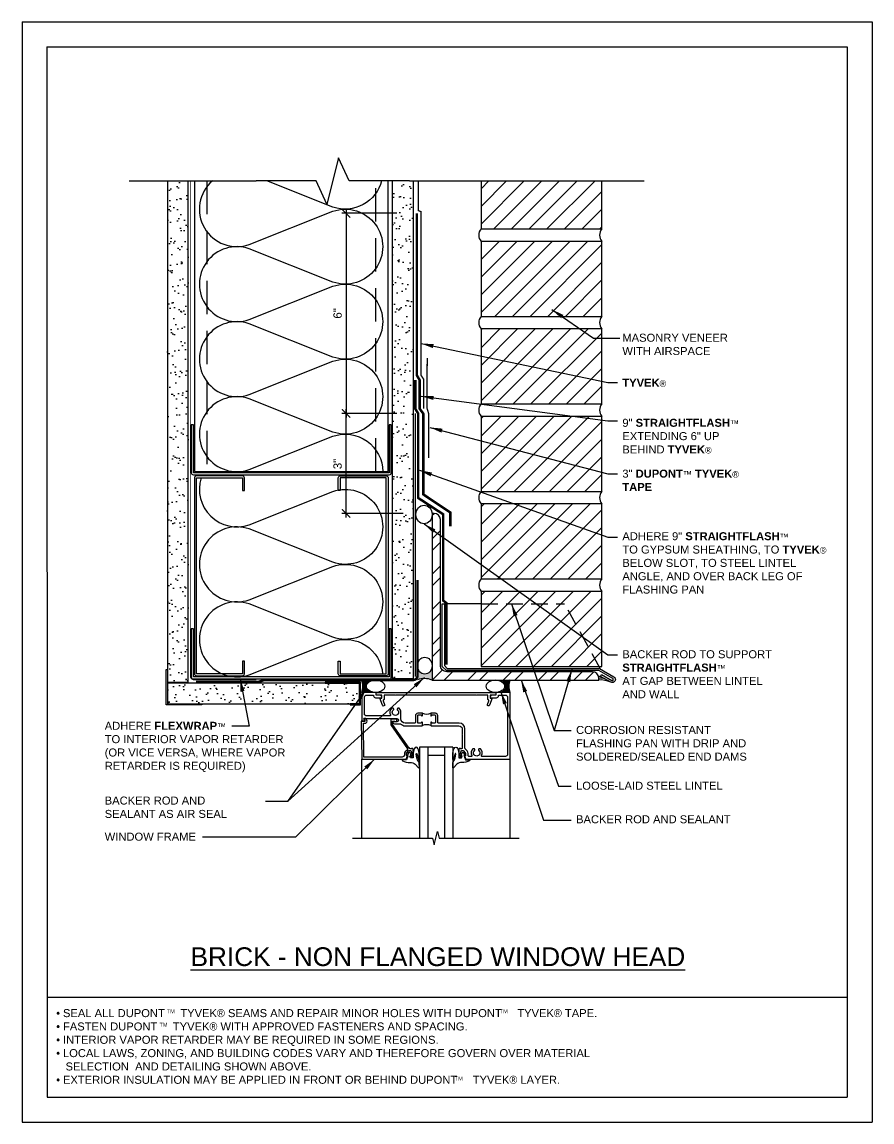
# Model space of a CAD drawing. Extents: x -129 to 26, y 0 to 100.
# Drawn here: x 0 to 25.5, y 0 to 33 of the extents above; entities that cross this region are included whole.
import ezdxf

# ---------------------------------------------------------------- set-up
doc = ezdxf.new("R2010")
doc.units = 0
doc.header["$LTSCALE"] = 2
doc.header["$MEASUREMENT"] = 0
doc.header["$PDMODE"] = 34
for name, pattern in [('DASHDOT', [1, 0.5, -0.25, 0, -0.25]), ('DASHED', [0.75, 0.5, -0.25]), ('HIDDEN', [0.375, 0.25, -0.125])]:
    doc.linetypes.add(name, pattern=pattern)
doc.layers.get('0').update_dxf_attribs({"linetype": 'CONTINUOUS'})
doc.layers.get('DEFPOINTS').update_dxf_attribs({"linetype": 'CONTINUOUS'})
for name, color, linetype in [('8X11-TTB$0$B', 7, 'CONTINUOUS'), ('A-ANNO-TXT0', 252, 'CONTINUOUS'), ('A-BACKER_ROD', 252, 'CONTINUOUS'), ('A-DENSGLASS', 7, 'CONTINUOUS'), ('A-FLEX_WRAP', 251, 'CONTINUOUS'), ('A-GLAZING', 252, 'CONTINUOUS'), ('A-GYP_BOARD', 252, 'CONTINUOUS'), ('A-METAL_STUD', 252, 'CONTINUOUS'), ('A-SEALANT', 252, 'CONTINUOUS'), ('A-STRAIGHT_WRAP', 251, 'CONTINUOUS'), ('A-VAPOR_RETARDER', 252, 'DASHDOT'), ('A-WINDOW_FRAME', 252, 'CONTINUOUS'), ('A-WINDOW_GASKET', 252, 'CONTINUOUS'), ('BRICK', 13, 'CONTINUOUS'), ('CLADDING', 252, 'CONTINUOUS'), ('FLASHING', 124, 'CONTINUOUS'), ('HATCH', 252, 'CONTINUOUS'), ('INSULATION', 40, 'CONTINUOUS'), ('STRUCTURE', 252, 'CONTINUOUS'), ('TEXT', 7, 'CONTINUOUS'), ('TYVEK', 160, 'DASHED'), ('TYVEK_TAPE', 130, 'CONTINUOUS')]:
    doc.layers.add(name, color=color, linetype=linetype)
doc.styles.add('DETAILS', font='sanss___.ttf', dxfattribs={"height": 1})
doc.styles.add('MS-STANDARD', font='ARIAL.TTF')
doc.dimstyles.new('ARCH_1_1-2_IN', dxfattribs={"dimscale": 0, "dimtxt": 0.09375, "dimasz": 0.09375, "dimexe": 0.0625, "dimexo": 0.0625, "dimgap": 0.0625, "dimtad": 1, "dimdec": 4, "dimlfac": 8, "dimzin": 3, "dimtxsty": 'STANDARD', "dimblk1": 'ARCHTICK', "dimblk2": 'ARCHTICK', "dimsah": 1, "dimcen": 0.0625, "dimdle": 0.0625, "dimclrd": 256, "dimclre": 256, "dimclrt": 256, "dimazin": 3, "dimtfac": 1, "dimtdec": 4, "dimtmove": 0, "dimatfit": 3, "dimtolj": 1, "dimtzin": 0})
doc.dimstyles.new('MS-ARCH_6_IN', dxfattribs={"dimtxt": 0.25, "dimasz": 0.25, "dimexe": 0.125, "dimexo": 0.125, "dimgap": 0.125, "dimtad": 1, "dimdec": 4, "dimzin": 3, "dimtxsty": 'MS-STANDARD', "dimblk1": 'ARCHTICK', "dimblk2": 'ARCHTICK', "dimsah": 1, "dimcen": 0.25, "dimdle": 0.125, "dimclrd": 256, "dimclre": 256, "dimclrt": 256, "dimazin": 3, "dimtfac": 1, "dimtdec": 4, "dimtmove": 0, "dimatfit": 3, "dimtolj": 1, "dimtzin": 0})

# ---------------------------------------------------------------- blocks, each defined once
blk = doc.blocks.new('_ARCHTICK')
at = {"color": 0, "linetype": 'BYBLOCK', "const_width": 0.15}
blk.add_lwpolyline([(-0.5, -0.5), (0.5, 0.5)], dxfattribs=at)
blk = doc.blocks.new('*D1')
at = {"layer": 'DEFPOINTS', "color": 0}
for p in [(9.721175536594142, 21.25715114642667, -2.979996827461446e-09), (11.3681960817049, 21.25715114642667), (11.56085835625365, 18.25970290814671, -2.979996827461446e-09)]:
    blk.add_point(p, dxfattribs=at)
at = {"layer": 'TEXT'}
for p, q in [((11.2431960817049, 21.25715114642667, -2.979996827461446e-09), (9.596175536594142, 21.25715114642667, -2.979996827461446e-09)), ((9.72117553659414, 18.13470290814671, -2.979996827461446e-09), (9.721175536594142, 21.38215114642667, -2.979996827461446e-09)), ((11.43585835625365, 18.25970290814671, -2.979996827461446e-09), (9.59617553659414, 18.25970290814671, -2.979996827461446e-09))]:
    blk.add_line(p, q, dxfattribs=at)
at = {"layer": 'TEXT', "xscale": 0.25, "yscale": 0.25, "zscale": 0.25}
for p, rotation in [((9.721175536594142, 21.25715114642667, -2.979996827461446e-09), 90), ((9.72117553659414, 18.25970290814671, -2.979996827461446e-09), 270)]:
    blk.add_blockref('_ARCHTICK', p, dxfattribs=dict(at, rotation=rotation))
at = {"layer": 'TEXT', "insert": (9.468447023633702, 19.74048269285918, -2.979996827461446e-09), "char_height": 0.25, "attachment_point": 5, "rotation": 90, "style": 'MS-STANDARD'}
blk.add_mtext('\\A1;3"', dxfattribs=at)
blk = doc.blocks.new('*D2')
at = {"layer": 'DEFPOINTS', "color": 0}
for p in [(11.3681960817049, 27.26009295408863), (9.721175536593684, 21.25706257502048, -2.979996827461446e-09), (11.3681960817049, 21.25706257502048, -2.979996827461446e-09)]:
    blk.add_point(p, dxfattribs=at)
at = {"layer": 'TEXT'}
for p, q in [((11.2431960817049, 27.26009295408863, -2.979996827461446e-09), (9.596175536593684, 27.26009295408863, -2.979996827461446e-09)), ((9.721175536593684, 27.38509295408863, -2.979996827461446e-09), (9.721175536593684, 21.13206257502048, -2.979996827461446e-09)), ((11.2431960817049, 21.25706257502048, -2.979996827461446e-09), (9.596175536593684, 21.25706257502048, -2.979996827461446e-09))]:
    blk.add_line(p, q, dxfattribs=at)
at = {"layer": 'TEXT', "xscale": 0.25, "yscale": 0.25, "zscale": 0.25}
for p, rotation in [((9.721175536593684, 27.26009295408863, -2.979996827461446e-09), 90), ((9.721175536593684, 21.25706257502048, -2.979996827461446e-09), 270)]:
    blk.add_blockref('_ARCHTICK', p, dxfattribs=dict(at, rotation=rotation))
at = {"layer": 'TEXT', "insert": (9.468532289663257, 24.25857776455456, -2.979996827461446e-09), "char_height": 0.25, "attachment_point": 5, "rotation": 90, "style": 'MS-STANDARD'}
blk.add_mtext('\\A1;6"', dxfattribs=at)

msp = doc.modelspace()

# ---------------------------------------------------------------- hatches: boundary and pattern name
at = {"layer": 'BRICK', "linetype": 'CONTINUOUS'}
h = msp.add_hatch(dxfattribs=at)
h.set_pattern_fill('ANSI31,_O', color=256, scale=3)
h.set_pattern_definition([(45, (41.33888768032073, 5.716779549690742), (-0.2651650429449553, 0.2651650429449554), [])])
h.paths.add_polyline_path([(17.39514682069012, 26.79384084111216), (17.39514682069012, 28.23715905248041), (13.7701468206899, 28.23715905248041), (13.7701468206899, 26.79384084111216)])
h.paths.add_polyline_path([(17.39514682069035, 24.16884084111216), (17.3951468206899, 26.41884084111216), (13.77014682069012, 26.41884084111216), (13.77014682069012, 24.16884084111216)])
h.paths.add_polyline_path([(17.39514682069012, 21.54384084111216), (17.39514682069012, 23.79384084111216), (13.77014682069012, 23.79384084111216), (13.77014682069012, 21.54384084111216)])
h.paths.add_polyline_path([(13.77014682069035, 21.16884084111216), (13.77014682069012, 18.91884084111216), (17.39514682069012, 18.91884084111216), (17.39514682069012, 21.16884084111216)])
h.paths.add_polyline_path([(13.77014682069012, 18.54384084111216), (13.77014682069012, 16.29384084111216), (17.39514682069012, 16.29384084111216), (17.39514682069012, 18.54384084111216)])
h.paths.add_polyline_path([(17.39514682069012, 15.91884084111216), (13.77014682069012, 15.91884084111216), (13.77014682069035, 15.54384084111205), (16.27858273740322, 15.54384084111216), (17.31358132256015, 13.66884084111205), (17.39514682069035, 13.66884084111216)])
h.paths.add_polyline_path([(16.27858273740322, 15.54384084111216), (13.77014682069035, 15.54384084111216), (13.77014682069012, 13.66884084111216), (17.31358132256015, 13.66884084111205)], flags=16)
at = {"layer": 'HATCH'}
h = msp.add_hatch(dxfattribs=at)
h.set_pattern_fill('AR-SAND,_O', color=256, scale=0.25)
h.set_pattern_definition([(217.5, (1786.51005681519, 576.1974191900183), (0.01574833952740204, -0.4817059422532897), [0, -0.38, 0, -0.425, 0, -0.40625]), (187.5, (1786.51005681519, 576.1974191900183), (-0.4424441763169318, -0.7055365163074351), [0, -0.205, 0, -0.3425, 0, -0.13125]), (147.5, (1786.81755681519, 576.1974191900183), (-0.7785354654378738, -0.001414763384241069), [0, -0.1249999999999999, 0, -0.4499999999999998, 0, -0.5874999999999996]), (137.5, (1786.81755681519, 576.1974191900183), (-0.7515316511430734, -0.2194188912335623), [0, -0.0625, 0, -0.295, 0, -0.3375])])
edge = h.paths.add_edge_path()
edge.add_line((4.360281956118804, 28.23715905248041), (4.360281956118349, 13.19783427714088))
edge.add_line((4.360281956118349, 13.19783427714088), (4.985281956118349, 13.19783427714088))
edge.add_line((4.985281956118349, 13.19783427714088), (4.985281956118804, 28.23715905248041))
h = msp.add_hatch(dxfattribs=at)
h.set_pattern_fill('AR-SAND,_O', color=256, scale=0.25)
h.set_pattern_definition([(322.5, (-1770.414492902953, 576.2599191900183), (-0.01574833952740204, -0.4817059422532897), [0, -0.38, 0, -0.425, 0, -0.40625]), (352.5, (-1770.414492902953, 576.2599191900183), (0.4424441763169318, -0.7055365163074351), [0, -0.205, 0, -0.3425, 0, -0.13125]), (32.50000000000003, (-1770.721992902953, 576.2599191900183), (0.7785354654378738, -0.001414763384241069), [0, -0.125, 0, -0.45, 0, -0.5875]), (42.50000000000002, (-1770.721992902953, 576.2599191900183), (0.7515316511430734, -0.2194188912335623), [0, -0.0625, 0, -0.295, 0, -0.3375])])
edge = h.paths.add_edge_path()
edge.add_line((11.73528195611858, 28.23715905248041), (11.73528195611835, 13.29158427714088))
edge.add_line((11.73528195611835, 13.29158427714088), (11.11028195611835, 13.29158427714088))
edge.add_line((11.11028195611835, 13.29158427714088), (11.11028195611858, 28.23715905248041))
h = msp.add_hatch(dxfattribs=at)
h.set_pattern_fill('ANSI32', color=256, scale=2, style=0)
h.set_pattern_definition([(45, (-1589.846079312712, -615.2102500629533), (-0.5303300858899106, 0.5303300858899107), []), (45, (-1589.492525922713, -615.2102500629533), (-0.5303300858899106, 0.5303300858899107), [])])
edge = h.paths.add_edge_path()
edge.add_line((12.55251680816242, 13.69720290814671), (12.55251680816242, 18.07220290814671))
edge.add_arc((12.36501680816242, 18.07220290814671), 0.1875, 0, 90)
edge.add_line((12.36501680816242, 18.25970290814671), (12.30251680816242, 18.25970290814671))
edge.add_line((12.30251680816242, 18.25970290814671), (12.30251680816242, 13.25970290814671))
edge.add_line((12.30251680816242, 13.25970290814671), (17.30251680816242, 13.25970290814671))
edge.add_line((17.30251680816242, 13.25970290814671), (17.30251680816242, 13.32220290814683))
edge.add_arc((17.11501680816242, 13.32220290814683), 0.1875, 0, 90)
edge.add_line((17.11501680816242, 13.50970290814683), (12.74001680816242, 13.50970290814671))
edge.add_arc((12.74001680816241, 13.69720290814671), 0.1874999999999964, 179.9999999999989, 270.0000000000011, ccw=False)
h = msp.add_hatch(color=7, dxfattribs=at)
h.dxf.hatch_style = 1
edge = h.paths.add_edge_path()
edge.add_line((12.30251680816219, 13.2597029081466), (12.30251680816219, 13.68934334642159))
edge.add_ellipse((12.08299833878119, 13.68934334642136), major_axis=(-4.674332500222637e-17, -0.254467213655098), ratio=0.8626591466456878, start_angle=270, end_angle=450, ccw=False)
edge.add_line((11.86347986939996, 13.68934334642159), (11.86347986939996, 13.26233645918483))
edge.add_arc((12.0796306169757, 12.69958979275332), 0.602830785757731, 68.3008732832439, 111.0117606362949, ccw=False)
h = msp.add_hatch(color=7, dxfattribs=at)
h.dxf.hatch_style = 1
edge = h.paths.add_edge_path()
edge.add_line((10.19090239347361, 13.26033427714088), (10.55787644537782, 13.26033427714088))
edge.add_ellipse((10.55787644537759, 13.07283427714088), major_axis=(-0.2173511991718442, 0), ratio=0.8626591466456877, start_angle=-90, end_angle=90)
edge.add_line((10.55787644537782, 12.88533427714076), (10.19315182069068, 12.88533427714088))
edge.add_arc((9.712486115187865, 13.06995776365061), 0.5149032454913387, 338.9882393637051, 381.6991267167561)
h = msp.add_hatch(color=7, dxfattribs=at)
h.dxf.hatch_style = 1
edge = h.paths.add_edge_path()
edge.add_line((14.64185686952101, 13.26033427714088), (14.27488281761681, 13.26033427714088))
edge.add_ellipse((14.27488281761703, 13.07283427714088), major_axis=(0.2173511991718442, 0), ratio=0.8626591466456877, start_angle=270, end_angle=450, ccw=False)
edge.add_line((14.27488281761681, 12.88533427714076), (14.63960744230395, 12.88533427714088))
edge.add_arc((15.12027314780676, 13.06995776365061), 0.5149032454913387, 158.3008732832439, 201.0117606362948, ccw=False)
h = msp.add_hatch(dxfattribs=at)
h.set_pattern_fill('AR-SAND,_O', color=256, scale=0.25, angle=-90.00000000000001)
h.set_pattern_definition([(127.5, (567.3286168689951, -1768.983190581931), (-0.4817059422532897, -0.01574833952740195), [0, -0.38, 0, -0.425, 0, -0.40625]), (97.49999999999987, (567.3286168689951, -1768.983190581931), (-0.705536516307435, 0.4424441763169319), [0, -0.205, 0, -0.3425, 0, -0.13125]), (57.49999999999998, (567.3286168689951, -1769.290690581931), (-0.001414763384240926, 0.7785354654378738), [0, -0.1249999999999997, 0, -0.4499999999999989, 0, -0.5874999999999978]), (47.49999999999996, (567.3286168689951, -1769.290690581931), (-0.2194188912335621, 0.7515316511430734), [0, -0.0625, 0, -0.295, 0, -0.3375])])
h.paths.add_polyline_path([(4.360281956118349, 13.16658427714088), (4.360281956118349, 12.54158427714088), (10.12391945352147, 12.54158427714088), (10.12391945352147, 13.16658427714088)])

# ---------------------------------------------------------------- linework, layer by layer
at = {"layer": '8X11-TTB$0$B', "color": 7}
for p, q in [((0.7499999999999893, 32.25), (0.75, 0.7499999999999964)), ((0.7499999999999893, 32.25), (24.75, 32.25000000000001)), ((24.75, 32.25000000000001), (24.75, 0.7499999999999964)), ((0.75, 3.749999999999996), (24.75, 3.749999999999996)), ((0.75, 0.7499999999999964), (24.75, 0.7499999999999964))]:
    msp.add_line(p, q, dxfattribs=at)
at = {"layer": 'A-ANNO-TXT0'}
msp.add_lwpolyline([(9.919643967978125, 8.514305141354207), (12.31963396797824, 8.514305141354207), (12.36965396797815, 8.314325141354225), (12.4696339679781, 8.714305141354252), (12.51963396797829, 8.514305141354207), (14.91964396797812, 8.514305141354207)], dxfattribs=at)
at = {"layer": 'A-BACKER_ROD'}
for centre, major_axis, ratio in [((12.06110812740304, 18.22445364424043, -2.979996827461446e-09), (-5.140453308960811e-17, -0.2798424866851217), 0.8626591466456877), ((12.08299833878119, 13.68934334642159, -2.979996827461446e-09), (-4.674332500222643e-17, -0.2544672136550981), 0.8626591466456875), ((10.60820930975093, 13.07283427714088), (0.2750753041443659, 0), 0.6816315284399201), ((14.20285004642188, 13.07283427714088), (0.2750753041443659, 0), 0.6816315284399201)]:
    msp.add_ellipse(centre, major_axis=major_axis, ratio=ratio, dxfattribs=at)
at = {"layer": 'A-DENSGLASS'}
msp.add_lwpolyline([(11.73528195611858, 28.23715905248041), (11.73528195611835, 13.29158427714088), (11.11028195611835, 13.29158427714088), (11.11028195611858, 28.23715905248041)], dxfattribs=at)
at = {"layer": 'A-FLEX_WRAP', "const_width": 0.075}
msp.add_lwpolyline([(5.218240548671481, 13.19783427714088), (7.078228171106737, 13.19783427714088), (7.264796174368264, 13.26033427714088), (11.73882803263928, 13.26033427714088, 0.414213562373095), (11.86382803263928, 13.38533427714088), (11.86382803263951, 16.26033427714088)], format="xyb", dxfattribs=at)
at = {"layer": 'A-GLAZING'}
for p, q in [((11.92015165001818, 11.24107911478364), (11.92015165001818, 8.514310141354194)), ((12.17015165001818, 11.24107911478364), (12.17015165001818, 8.514310141354194)), ((12.67015165001818, 11.24107911478364), (12.67015165001818, 8.514310141354194)), ((12.92015165001818, 11.24107911478364), (12.92015165001818, 8.514310141354194))]:
    msp.add_line(p, q, dxfattribs=at)
at = {"layer": 'A-GYP_BOARD', "linetype": 'CONTINUOUS'}
for p, q in [((3.21736744499578, 28.23715905248041), (7.022246892691804, 28.23715905248041)), ((11.62224689269181, 28.23715905248045), (18.66161311350103, 28.23715905248047))]:
    msp.add_line(p, q, dxfattribs=at)
at = {"layer": 'A-GYP_BOARD'}
msp.add_lwpolyline([(4.360281956118804, 28.23715905248041), (4.360281956118349, 13.19783427714088), (4.985281956118349, 13.19783427714088), (4.985281956118804, 28.23715905248041)], dxfattribs=at)
for points in [[(4.360281956118349, 13.57283427714088), (4.360281956118349, 12.54158427714088), (5.391531956118349, 12.54158427714088), (5.391531956118349, 12.51033427714088), (4.329031956118349, 12.51033427714088), (4.329031956118349, 13.57283427714088)], [(4.360281956118349, 13.16658427714088), (4.360281956118349, 12.54158427714088), (10.12391945352147, 12.54158427714088), (10.12391945352147, 13.16658427714088)], [(9.092669453521474, 13.16658427714088), (10.12391945352147, 13.16658427714088), (10.12391945352147, 12.54158427714088), (9.842669453521474, 12.54158427714088), (9.842669453521474, 12.51033427714088), (10.15516945352147, 12.51033427714088), (10.15516945352147, 13.19783427714088), (9.092669453521474, 13.19783427714088)]]:
    msp.add_lwpolyline(points, close=True, dxfattribs=at)
at = {"layer": 'A-METAL_STUD'}
msp.add_lwpolyline([(5.172781956118577, 28.23715905248041), (5.172781956118349, 19.51033427714133), (10.98528195611835, 19.51033427714133), (10.98528195611858, 28.23715905248041)], dxfattribs=at)
at = {"layer": 'A-METAL_STUD', "linetype": 'DASHED'}
msp.add_lwpolyline([(5.547781956118577, 28.23715905248041), (5.547781956118349, 19.51033427714133), (10.61028195611835, 19.51033427714133), (10.61028195611858, 28.23715905248041)], dxfattribs=at)
at = {"layer": 'A-METAL_STUD'}
for points in [[(11.01653195611835, 20.91658427714111), (11.01653195611812, 19.47908427714111), (5.141531956118349, 19.47908427714133), (5.141531956118349, 20.91658427714111), (5.079031956118349, 20.91658427714111), (5.079031956118349, 19.47908427714111, 0.414213562373095), (5.141531956118349, 19.41658427714111), (11.01653195611835, 19.41658427714111, 0.414213562373095), (11.07903195611835, 19.47908427714111), (11.07903195611835, 20.91658427714111)], [(6.610281956117895, 18.94783427714088), (6.672781956118349, 18.94783427714088), (6.672781956118349, 19.32283427714088, 0.414213562373095), (6.610281956118349, 19.38533427714088), (5.235281956118349, 19.38533427714088, 0.414213562373095), (5.172781956118349, 19.32283427714088), (5.172781956118349, 13.44783427714088, 0.414213562373095), (5.235281956118349, 13.38533427714088), (6.610281956118349, 13.38533427714088, 0.414213562373095), (6.672781956118349, 13.44783427714088), (6.672781956118349, 13.82283427714111), (6.610281956117895, 13.82283427714111), (6.610281956117895, 13.44783427714088), (5.235281956118349, 13.44783427714111), (5.235281956118804, 19.32283427714088), (6.610281956117895, 19.32283427714088)], [(9.547781956118804, 18.94783427714088), (9.48528195611835, 18.94783427714088), (9.48528195611835, 19.32283427714088, -0.414213562373095), (9.54778195611835, 19.38533427714088), (10.92278195611835, 19.38533427714088, -0.414213562373095), (10.98528195611835, 19.32283427714088), (10.98528195611835, 13.44783427714088, -0.414213562373095), (10.92278195611835, 13.38533427714088), (9.54778195611835, 13.38533427714088, -0.414213562373095), (9.48528195611835, 13.44783427714088), (9.48528195611835, 13.82283427714111), (9.547781956118804, 13.82283427714111), (9.547781956118804, 13.44783427714088), (10.92278195611835, 13.44783427714111), (10.92278195611789, 19.32283427714088), (9.547781956118804, 19.32283427714088)], [(11.01653195611835, 14.79158427714065), (11.01653195611812, 13.35408427714065), (5.141531956118349, 13.35408427714088), (5.141531956118349, 14.79158427714065), (5.079031956118349, 14.79158427714065), (5.079031956118349, 13.35408427714065, 0.414213562373095), (5.141531956118349, 13.29158427714065), (11.01653195611835, 13.29158427714065, 0.414213562373095), (11.07903195611835, 13.35408427714065), (11.07903195611835, 14.79158427714065)]]:
    msp.add_lwpolyline(points, format="xyb", close=True, dxfattribs=at)
at = {"layer": 'A-SEALANT'}
for centre, radius, start, end in [((9.71248611518741, 13.0699577636505), 0.5149032454917861, 338.9882393637347, 21.69912671674935), ((12.0796306169757, 12.69958979275287, -2.979996827461446e-09), 0.6028307857582548, 68.30087328325102, 111.0117606362648), ((15.12027314780722, 13.0699577636505), 0.5149032454917861, 158.3008732832507, 201.0117606362651), ((17.35124891529791, 13.24399906253023, -2.979996827461446e-09), 0.1246984325457651, 86.91604801336324, 114.6705550786112), ((17.37893714170401, 12.98028146064194, -2.979996827461446e-09), 0.3314301861375668, 70.63983733624259, 103.3310721477165), ((17.35321243168233, 12.52917136478418, -2.979996827461446e-09), 0.7322884555227448, 65.2064819943254, 93.9697067820854), ((12.13709111526533, 12.58919583914047), 0.3518166098422099, 249.188245113177, 290.811754886823), ((12.13709111526533, 11.56647271514128), 0.3518166098422099, 69.18824511317703, 110.811754886823)]:
    msp.add_arc(centre, radius, start, end, dxfattribs=at)
at = {"layer": 'A-STRAIGHT_WRAP', "const_width": 0.075, "elevation": -2.979996827461446e-09}
for points in [[(11.84673118144452, 27.26289779113136), (11.84673118144452, 22.39586579101393), (11.93164765885263, 22.25682770016561), (11.93164765885263, 21.39636839387509), (12.04242475534875, 21.24561788405168), (12.04242475534875, 20.11957796615757), (12.04242475534875, 18.82514271691212), (12.84912911186849, 18.28633754772914), (12.84912911186849, 17.87119282330791)], [(11.79905021810988, 22.25970290814671), (11.79905021810988, 21.39636839387509), (11.88396669551799, 21.25733030302677), (11.88396669551799, 18.72260179918117), (12.6353151374508, 18.23201005754941), (12.63531513745102, 15.64277719279976), (12.73412516611575, 15.56731341582559), (12.73412516611575, 13.72011257285344)]]:
    msp.add_lwpolyline(points, dxfattribs=at)
at = {"layer": 'A-VAPOR_RETARDER', "ltscale": 0.5, "const_width": 0.025}
msp.add_lwpolyline([(7.025912223640269, 13.26033427714088), (5.172781956118349, 13.26033427714088, -0.414213562373095), (5.047781956118349, 13.38533427714088), (5.047781956117895, 28.23715905248041)], format="xyb", dxfattribs=at)
at = {"layer": 'A-WINDOW_FRAME'}
for p, q in [((12.92015165001818, 11.24107911478364), (11.92015165001818, 11.24107911478364)), ((12.67015165001818, 10.99107911478364), (12.17015165001818, 10.99107911478364)), ((10.19558540984054, 8.514305141354207), (10.19558540984054, 10.88533427714088)), ((14.64804045724919, 8.514305141354207), (14.64803540984054, 10.88533427714088))]:
    msp.add_line(p, q, dxfattribs=at)
for points in [[(12.01209111526556, 11.89533427714087), (12.01209111526556, 11.98083427714089, 0.9999999999999999), (11.98109111526538, 11.98083427714089), (11.98109111526538, 11.9803342771409, -0.414213562373095), (11.96609111526551, 11.96533427714092), (11.88609111526535, 11.96533427714092, -0.414213562373095), (11.87109111526548, 11.9803342771409), (11.87109111526548, 12.19533427714094, -0.414213562373095), (11.88609111526535, 12.21033427714092), (11.96609521390133, 12.21033427714092, -0.4190234982697773), (11.98109319817878, 12.19508837550159, 1.008230869162796), (12.01209111526556, 12.19483427714083), (12.01209111526556, 12.26033427714088), (11.87109111526548, 12.26033427714088, 0.4142135623731173), (11.80109111526554, 12.19033427714094), (11.80109111526554, 11.9853342771409, -0.414213562373082), (11.78109111526556, 11.96533427714092), (11.49238826255283, 11.96533427714092, -0.4142135623730951), (11.36738826255283, 12.09033427714092), (11.36738826255283, 12.29133427714083, 0.2064450632585229), (11.31563577908197, 12.41133427714083), (11.27167029485555, 12.41133427714083), (11.25464962495381, 12.38185361209201, 0.386544674909769), (11.25750782028309, 12.36870891352526, -3.12728627518738), (11.14726870482242, 12.36870891352526, 0.3865446749096504), (11.15012690015192, 12.38185361209201), (11.13310623024996, 12.41133427714083), (11.08914074602377, 12.41133427714083, 0.3397540095737835), (11.05725083995276, 12.21284779065439, -0.5680984128595106), (11.03965842509206, 12.18333427714088), (10.33459611526542, 12.18333427714088, -0.4142135623730929), (10.27459611526547, 12.24333427714082), (10.27459611526547, 12.74533427714089, -0.4142135623730971), (10.33459611526542, 12.80533427714084), (10.54538826255271, 12.80533427714084), (10.54538826255271, 12.78733427714081, 0.4142135623731013), (10.60738826255284, 12.72533427714091), (10.79538826255271, 12.72533427714091), (10.79538826255271, 12.74333427714082, 0.414213562373095), (10.73338826255281, 12.80533427714084), (10.62538826255287, 12.80533427714084), (10.62538826255287, 12.88533427714088), (10.19459611526555, 12.88533427714088), (10.19459611526555, 12.02333427714091), (10.2863882625527, 12.02333427714091, 0.5773502691896165), (10.29504851659068, 12.0383342771409), (10.25752074909338, 12.10333427714084), (11.24838826255269, 12.10333427714084, -0.9999999999999999), (11.24838826255269, 12.0093342771409), (11.17038826255271, 12.0093342771409, 0.9999999999999999), (11.17038826255271, 11.94733427714089), (11.35678391479292, 11.94733427714089, 0.207981425477291), (11.49938826255266, 11.88533427714088), (12.00209111526556, 11.88533427714088), (12.01209111526556, 11.89533427714087)], [(12.26209111526556, 11.89533427714087), (12.27209111526555, 11.88533427714088), (13.10809111526556, 11.88533427714088, -0.4142135623730911), (13.20809111526547, 11.78533427714085), (13.20809111526547, 11.64533427714087), (13.21809111526546, 11.63533427714088), (13.20809111526547, 11.62533427714089), (13.20809111526547, 11.21933425214063), (13.20809611526557, 11.21883427714084, -0.414213562373095), (13.18309611526548, 11.19383427714086), (13.14609611526544, 11.19383427714086), (13.14609611526544, 11.21583427714091, 0.414213562373095), (13.10809111526556, 11.17782927714091), (13.10809111526556, 10.9758342771409, 0.414213562373095), (13.12809111526554, 10.95583427714092), (13.15709111526554, 10.95583427714092, 0.414213562373095), (13.17709111526552, 10.9758342771409), (13.17709111526552, 10.98783427714084), (13.14809111526552, 10.98783427714084), (13.14809111526552, 11.02583427714085), (13.17052816325077, 11.12799251095719, -0.3541185725306792), (13.19009111526544, 11.1438342771409), (13.23204111526548, 11.1438342771409), (13.29871878479504, 11.0772119466705, -0.198912367379654), (13.30604111526555, 11.05953427714092), (13.30604111526555, 10.98783427714084), (13.27704111526555, 10.98783427714084), (13.31307141829576, 10.88533427714088), (14.64659111526544, 10.88533427714088), (14.64659111526544, 12.88533427714088), (14.21538826255279, 12.88533427714088), (14.21538826255279, 12.80533427714084), (14.10738826255284, 12.80533427714084, 0.414213562373095), (14.04538826255271, 12.74333427714082), (14.04538826255271, 12.72533427714091), (14.23338826255281, 12.72533427714091, 0.414213562373095), (14.29538826255271, 12.78733427714081), (14.29538826255271, 12.80533427714084), (14.50659111526557, 12.80533427714084, -0.4142135623730973), (14.56659111526552, 12.74533427714089), (14.56659111526552, 11.02533427714086, -0.4142135623730929), (14.50659111526557, 10.96533427714092), (13.80336035282017, 10.96533427714092, -0.5378390499485203), (13.78570962443587, 10.99574400850491, 0.3380358241199877), (13.75333863179458, 11.19333427714087), (13.70937314756817, 11.19333427714087), (13.69235247766643, 11.16385361209205, 0.3865446749097419), (13.69521067299571, 11.1507089135253, -3.127286275187347), (13.58497155753526, 11.1507089135253, 0.3865446749096247), (13.58782975286454, 11.16385361209205), (13.5708090829628, 11.19333427714087), (13.52684359873638, 11.19333427714087, 0.3380358241199877), (13.49447260609509, 10.99574400850491, -0.5378390499485202), (13.4768218777108, 10.96533427714092), (13.40604111526546, 10.96533427714092, -0.414213562373075), (13.38604111526548, 10.9853342771409), (13.38604111526548, 11.05953427409548, 0.1990202627215695), (13.35525649782245, 11.13381130279156), (13.29542578608631, 11.19359235809366, -0.1990179994052793), (13.28809611526732, 11.21127714721757), (13.28809102908668, 11.79533574196676, 0.4142110386250275), (13.11809102909297, 11.96533427714092), (12.49309111526555, 11.96533427714092, -0.4142135623730755), (12.47309111526557, 11.9853342771409), (12.47309111526557, 12.19033427714094, 0.4142135623731228), (12.4030911152654, 12.26033427714088), (12.26209111526556, 12.26033427714088), (12.26209111526556, 12.19483427714083, 0.9999999999999999), (12.2930911152655, 12.19483427714083), (12.2930911152655, 12.19533427714094, -0.414213562373095), (12.30809111526538, 12.21033427714092), (12.38809111526553, 12.21033427714092, -0.414213562373095), (12.4030911152654, 12.19533427714094), (12.4030911152654, 11.9803342771409, -0.414213562373069), (12.38809111526553, 11.96533427714092), (12.30808701662955, 11.96533427714092, -0.4190234982698207), (12.29308903235211, 11.98058017878025, 1.00823086916294), (12.26209111526556, 11.98083427714089), (12.26209111526556, 11.89533427714087)]]:
    msp.add_lwpolyline(points, format="xyb", dxfattribs=at)
for points in [[(14.04563826255276, 12.71933427714094), (14.10763826255289, 12.71933427714094), (14.02863826255271, 12.50233427714084, -0.9999999999999994), (13.96285038217162, 12.52627910737515), (14.00375038217158, 12.63827910737512, 0.4142135623730951), (13.9917969326225, 12.66391336265729), (13.9887511495856, 12.66553572626201, -0.3152987888789836), (13.97558826255273, 12.68433427714086), (13.97558826255273, 12.80533427714084), (13.64933826255288, 12.80533427714084), (13.63933826255289, 12.81533427714094), (13.6293382625529, 12.80533427714084), (11.2116382625527, 12.80533427714084), (11.20163826255271, 12.81533427714094), (11.19163826255272, 12.80533427714084), (10.8656382625527, 12.80533427714084), (10.8656382625527, 12.68433427714086, -0.3152987888789836), (10.85247537552005, 12.66553572626201), (10.84987959248316, 12.66391336265729, 0.4142135623730948), (10.83792614293407, 12.63827910737512), (10.87842614293414, 12.52627910737515, -0.9999999999999999), (10.81263826255282, 12.50233427714084), (10.73363826255287, 12.71933427714094), (10.79563826255276, 12.71933427714094), (10.79563826255276, 12.80533427714084), (10.62563826255292, 12.80533427714084), (10.62563826255292, 12.88533427714088), (14.21558826255274, 12.88533427714088), (14.21558826255274, 12.80533427714084), (14.04558826255289, 12.80533427714084), (14.04558826255289, 12.71933427714094)], [(11.69259111526549, 11.02583427714085), (11.69259111526549, 10.98783427714084), (11.6635911152655, 10.98783427714084), (11.6635911152655, 10.9758342771409, 0.414213562373095), (11.68359111526548, 10.95583427714092), (11.71259111526548, 10.95583427714092, 0.414213562373095), (11.73259111526546, 10.9758342771409), (11.73259111526546, 11.17782927714091, 0.414213562373095), (11.69458611526557, 11.21583427714091), (11.69458611526557, 11.19383427714086), (11.65258611526543, 11.19383427714086, -0.414213562373108), (11.63258611526545, 11.21383427714084), (11.63258611526545, 11.21583427714091), (11.61848919377804, 11.21583427714091), (11.11889111526558, 11.92933427714086), (11.11889111526558, 12.02683427714083), (11.17681922387715, 12.02683427714083, 1.660521112111407), (11.20989111526547, 12.08933427714083), (11.06389111526551, 12.08933427714083), (11.06389111526551, 11.91199284375255), (11.56455771976199, 11.1969668304984, -0.3639702342662011), (11.56175658818461, 11.16494975005985), (11.4981228253023, 11.10131598717765, 0.1989123673796571), (11.47264111526557, 11.03979769721439), (11.47264111526557, 11.01783427714081, -0.4142135623730821), (11.4026411152654, 10.94783427714088), (10.25514111526537, 10.94783427714088), (10.24214111526545, 11.96158427714084), (10.28869753950517, 11.96158427714084, 0.5773977257041251), (10.34238670063065, 12.05459192099936), (10.31539111526536, 12.10133427714089), (10.25965649475939, 12.10333372541009, 0.5899757438785075), (10.25064679266166, 12.08832448458502), (10.28789111526545, 12.02408427714084), (10.1793911152654, 12.02408427714084), (10.19414111526545, 10.88533427714088), (11.52761081223526, 10.88533427714088), (11.56364111526546, 10.98783427714084), (11.53464111526547, 10.98783427714084), (11.53464111526547, 11.05953427714092, -0.1989123673796591), (11.54196344573575, 11.0772119466705), (11.60864111526553, 11.1438342771409), (11.65059111526558, 11.1438342771409, -0.354118572530673), (11.67015406728024, 11.12799251095719)]]:
    msp.add_lwpolyline(points, format="xyb", close=True, dxfattribs=at)
at = {"layer": 'A-WINDOW_GASKET'}
for points in [[(11.54666305416436, 10.98008114294799), (11.57347958070319, 10.97520684235013), (11.53934945658217, 10.86797224466834), (11.47840280592209, 10.86309794578965), (11.40284793556339, 10.86607911478364), (11.41293847712155, 10.83506957216235, 0.1257100272134179), (11.64492987914378, 10.78332724456873, -0.2260837189018228), (11.79851543957535, 10.73360938592457), (11.89407074923498, 10.6226687677643, 0.6449762263124317), (11.92000504125304, 10.63441011023786), (11.91842530422515, 10.76364704586734, 0.1518691569180708), (11.90207252762867, 10.80808220021657), (11.86356933933349, 10.86800797948506, -0.02934546717884474), (11.84617445013055, 10.91989062267765), (11.82894416054706, 11.04168463251465, -0.6538117075652882), (11.84918497144987, 11.04867136948001), (11.89327671867228, 10.88342245199015, 0.8886355728344962), (11.91842530422515, 10.88548388288955), (11.91842530422515, 11.01972950328223, 0.06420464893641442), (11.87599284231579, 11.20834575998952, 0.6896355001773956), (11.77338411192751, 11.20834575998952, 0.07035608683589237), (11.73215165001807, 11.01972950328223), (11.73215165001807, 10.92402669294852), (11.65880489204165, 10.92402669294852), (11.63686409722414, 10.97764399264911), (11.67586995513762, 10.98251829152769), (11.64173982894545, 11.01907554085465), (11.67343208927674, 11.04100989010697), (11.61248543654597, 11.09462718808816), (11.55641451760722, 11.02882414033132), (11.58079317828538, 11.01907554085465)], [(13.29364024587199, 10.98008114294799), (13.26682371933294, 10.97520684235013), (13.30095384345419, 10.86797224466834), (13.36190049411426, 10.86309794578965), (13.43745536447296, 10.86607911478364), (13.42736482291458, 10.83506957216235, -0.1257100272134179), (13.19537342089257, 10.78332724456873, 0.2260837189018228), (13.04178786046101, 10.73360938592457), (12.94623255080138, 10.6226687677643, -0.6449762263124317), (12.92029825878308, 10.63441011023786), (12.92187799581121, 10.76364704586734, -0.1518691569180708), (12.93823077240746, 10.80808220021657), (12.97673396070287, 10.86800797948506, 0.02934546717884474), (12.99412884990557, 10.91989062267765), (13.01135913948929, 11.04168463251465, 0.6538117075652882), (12.99111832858626, 11.04867136948001), (12.94702658136408, 10.88342245199015, -0.8886355728344962), (12.92187799581121, 10.88548388288955), (12.92187799581121, 11.01972950328223, -0.06420464893641442), (12.96431045772056, 11.20834575998952, -0.6896355001773956), (13.06691918810862, 11.20834575998952, -0.07035608683589237), (13.10815165001805, 11.01972950328223), (13.10815165001805, 10.92402669294852), (13.1814984079947, 10.92402669294852), (13.20343920281221, 10.97764399264911), (13.16443334489873, 10.98251829152769), (13.19856347109067, 11.01907554085465), (13.16687121075939, 11.04100989010697), (13.22781786349038, 11.09462718808816), (13.28388878242891, 11.02882414033132), (13.25951012175074, 11.01907554085465)]]:
    msp.add_lwpolyline(points, format="xyb", close=True, dxfattribs=at)
at = {"layer": 'BRICK', "linetype": 'CONTINUOUS', "elevation": -2.979996827461446e-09}
msp.add_lwpolyline([(13.77014682069012, 28.23715905248041), (13.77014682069012, 26.79384084111216), (17.39514682069012, 26.79384084111216), (17.39514682069012, 28.23715905248041)], dxfattribs=at)
for points in [[(13.77014682069012, 24.16884084111216), (17.39514682069012, 24.16884084111216), (17.39514682069012, 26.41884084111216), (13.77014682069012, 26.41884084111216)], [(13.77014682069012, 21.54384084111216), (17.39514682069012, 21.54384084111216), (17.39514682069012, 23.79384084111216), (13.77014682069012, 23.79384084111216)], [(13.77014682069012, 18.91884084111216), (17.39514682069012, 18.91884084111216), (17.39514682069012, 21.16884084111216), (13.77014682069012, 21.16884084111216)], [(13.77014682069012, 16.29384084111216), (17.39514682069012, 16.29384084111216), (17.39514682069012, 18.54384084111216), (13.77014682069012, 18.54384084111216)], [(13.77014682069012, 13.66884084111216), (17.39514682069012, 13.66884084111216), (17.39514682069012, 15.91884084111216), (13.77014682069012, 15.91884084111216)]]:
    msp.add_lwpolyline(points, close=True, dxfattribs=at)
at = {"layer": 'BRICK', "linetype": 'CONTINUOUS'}
for centre in [(13.99386557812182, 26.60634084111216, -2.979996827461446e-09), (17.61886557812182, 26.60634084111216, -2.979996827461446e-09), (13.99386557812182, 23.98134084111216, -2.979996827461446e-09), (17.61886557812182, 23.98134084111216, -2.979996827461446e-09), (13.99386557812182, 21.35634084111216, -2.979996827461446e-09), (17.61886557812182, 21.35634084111216, -2.979996827461446e-09), (13.99386557812182, 18.73134084111216, -2.979996827461446e-09), (17.61886557812182, 18.73134084111216, -2.979996827461446e-09), (13.99386557812182, 16.10634084111216, -2.979996827461446e-09), (17.61886557812182, 16.10634084111216, -2.979996827461446e-09)]:
    msp.add_arc(centre, 0.2919012374533256, 140.0334297092303, 219.9665702907696, dxfattribs=at)
at = {"layer": 'CLADDING', "elevation": -2.979996827461446e-09}
msp.add_lwpolyline([(12.55251680816242, 13.69720290814671), (12.55251680816242, 18.07220290814671, 0.414213562373095), (12.36501680816242, 18.25970290814671), (12.30251680816242, 18.25970290814671), (12.30251680816242, 13.25970290814671), (17.30251680816242, 13.25970290814671), (17.30251680816242, 13.32220290814683, 0.414213562373095), (17.11501680816242, 13.50970290814683), (12.74001680816242, 13.50970290814671, -0.4142135623731044)], format="xyb", close=True, dxfattribs=at)
at = {"layer": 'DEFPOINTS'}
for p, q in [((-5.329070518200751e-15, 33), (0, -3.552713678800501e-15)), ((-5.329070518200751e-15, 33), (25.5, 33)), ((25.5, 33), (25.5, -3.552713678800501e-15)), ((0, -3.552713678800501e-15), (25.5, -3.552713678800501e-15))]:
    msp.add_line(p, q, dxfattribs=at)
at = {"layer": 'FLASHING'}
msp.add_line((13.77014682069012, 15.54384084111216, -2.979996827461446e-09), (12.67124316457649, 15.54384084111216, -2.979996827461446e-09), dxfattribs=at)
at = {"layer": 'FLASHING', "linetype": 'HIDDEN'}
for p in [(13.77014682069012, 15.54384084111216, -2.979996827461446e-09), (17.34808127539873, 13.60634084111216, -2.979996827461446e-09)]:
    msp.add_line(p, (16.27858273740322, 15.54384084111228, -2.979996827461446e-09), dxfattribs=at)
at = {"layer": 'FLASHING', "elevation": -2.979996827461446e-09}
msp.add_lwpolyline([(17.32103444029054, 13.60634084111216), (17.75404714218281, 13.35634084111239, -0.9999999999999999), (17.66029714218303, 13.19396107790299), (17.35795758248879, 13.36851690407871), (17.38920758248856, 13.42264349181533), (17.69154714218303, 13.24808766563938, 0.9999999999999999), (17.72279714218281, 13.30221425337577), (17.30428761576332, 13.54384084111216), (12.73374316457649, 13.54384084111216), (12.60874316457649, 13.66884084111216), (12.60874316457649, 15.54384084111216), (12.67124316457649, 15.54384084111216), (12.67124316457649, 13.69472918876038), (12.75963151222482, 13.60634084111205), (17.32103444029054, 13.60634084111216)], format="xyb", dxfattribs=at)
at = {"layer": 'INSULATION'}
for points in [[(5.712601850960034, 28.23715905248041, 0.8266070287566105), (6.815461461580988, 26.32222494452281), (9.329462692840941, 27.32344360976247, -1.404370499398822), (9.329462692841396, 25.19722494452156), (6.815461461578259, 26.19844360976247, 1.404370499403762), (6.815461461580988, 24.07222494452281), (9.329462692840941, 25.07344360976247, -1.404370499398822), (9.329462692840941, 22.94722494452133), (6.81546146157735, 23.94844360976224, 1.404370499403763), (6.815461461580306, 21.82222494452258), (9.329462692840032, 22.82344360976224, -1.404370499398822), (9.329462692840941, 20.69722494452133), (6.81546146157735, 21.69844360976224, 1.404370499403762), (6.815461461580306, 19.57222494452258), (9.329462692840032, 20.57344360976224, -0.5155500965725927), (10.82246207720801, 19.51033427714133)], [(10.78879167757328, 28.23715905248041, -0.4402204854046496), (9.329462692841396, 27.44722494452156), (7.345984568662068, 28.23715905248041)], [(5.376266045894006, 19.32283427714088, 0.6181255570715865), (6.815461461580533, 17.91597494452224), (9.329462692840487, 18.9171936097619, -1.404370499398822), (9.329462692840487, 16.79097494452076), (6.815461461576895, 17.79219360976168, 1.404370499403763), (6.815461461579851, 15.66597494452201), (9.329462692839577, 16.66719360976168, -1.404370499398822), (9.329462692840487, 14.54097494452076), (6.815461461576895, 15.54219360976168, 1.404370499403762), (6.815461461579851, 13.41597494452201), (9.329462692839577, 14.41719360976168, -0.4894259417186669), (10.81854902187343, 13.44783427714111)]]:
    msp.add_lwpolyline(points, format="xyb", dxfattribs=at)
at = {"layer": 'STRUCTURE'}
msp.add_lwpolyline([(11.62224689269181, 28.23715905248045), (9.816011560773973, 28.23716200829671), (9.499780852493899, 28.92248832183836), (9.144712932889703, 27.53812006480145), (8.822283917642878, 28.23715905248039), (7.022246892691804, 28.23715905248041)], dxfattribs=at)
at = {"layer": 'TYVEK', "const_width": 0.04}
for points in [[(12.05341846194552, 21.39636839387509), (12.05341846194552, 22.2785853531638), (11.97091448792936, 22.40097811334254), (11.97091448792958, 27.30995980879998), (11.88599801052124, 27.34444343736305), (11.88599801052124, 28.23715905248041)], [(11.79905021810988, 21.26020551100788), (11.79905021810988, 13.36196462289518)]]:
    msp.add_lwpolyline(points, dxfattribs=at)
at = {"layer": 'TYVEK_TAPE', "const_width": 0.0402796569648}
msp.add_lwpolyline([(12.15608828893123, 22.92233681872954), (12.14839922202214, 21.42233681872954), (12.19777604628963, 21.25733030302677), (12.19777604628963, 19.92233681872954)], dxfattribs=at)

# ---------------------------------------------------------------- texts
at = {"layer": 'TEXT', "style": 'DETAILS'}
for s, insert, char_height, width, attachment_point in [('MASONRY VENEER WITH AIRSPACE', (18.01029311075127, 23.3264169149919, -2.979996827461446e-09), 0.24, 3.678377809623669, 4), ('{\\fArial|b1|i0|c0|p34;TYVEK\\fArial|b0|i0|c0|p32;\\H0.8125x;®} \\P\\P\\P9" {\\fArial|b1|i0|c0|p34;STRAIGHTFLASH\\fArial|b0|i0|c0|p32;\\H0.8125x;™ \\H1.231x;EXTENDING 6" UP BEHIND \\fArial|b1|i0|c0|p34;\\H0.9998x;TYVEK\\fArial|b0|i0|c0|p32;\\H0.8125x;®\\P\\P\\H1.231x;3" \\fArial|b1|i0|c0|p32;DUPONT\\fArial|b0|i0|c0|p32;\\H0.8123x;™\\fArial|b1|i0|c0|p32;\\H1.231x; TYVEK\\fArial|b0|i0|c0|p32;\\H0.8123x;®\\fArial|b1|i0|c0|p32;\\H1.231x; TAPE}', (18.01029311075127, 20.61349607829887, -2.979996827461446e-09), 0.24, 4.17101550577911, 4), ('ADHERE 9" {\\fArial|b1|i0|c0|p34;STRAIGHTFLASH\\fArial|b0|i0|c0|p32;\\H0.8125x;™\\P}TO GYPSUM SHEATHING, TO {\\fArial|b1|i0|c0|p34;TYVEK\\fArial|b0|i0|c0|p32;\\H0.8125x;® \\H1.231x;BELOW SLOT, TO STEEL LINTEL ANGLE, AND }OVER BACK LEG OF FLASHING PAN', (18.01029311075127, 16.77200659328906, -2.979996827461446e-09), 0.24, 6.449202377929765, 4), ('BACKER ROD TO SUPPORT {\\fArial|b1|i0|c0|p34;STRAIGHTFLASH\\fArial|b0|i0|c0|p32;\\H0.8125x;™\\P}AT GAP BETWEEN LINTEL AND WALL ', (18.01029311075127, 13.43288057124732, -2.979996827461446e-09), 0.24, 4.798206492468552, 4), ('ADHERE {\\fArial|b1|i0|c0|p34;FLEXWRAP\\fArial|b0|i0|c0|p32;\\H0.8125x;™\\P}TO INTERIOR VAPOR RETARDER (OR VICE VERSA, WHERE VAPOR RETARDER IS REQUIRED)', (2.481044453546026, 11.24902347265876, -2.979996827461446e-09), 0.24, 5.471996888982659, 4), ('CORROSION RESISTANT FLASHING PAN WITH DRIP AND SOLDERED/SEALED END DAMS', (16.62244378495598, 11.35962625793109, -2.979996827461446e-09), 0.24, 5.586253303676926, 4), ('BACKER ROD AND SEALANT AS AIR SEAL', (2.481044453546026, 9.441175505751481, -2.979996827461446e-09), 0.24, 4.573190790420057, 4), ('{\\LBRICK - NON FLANGED WINDOW HEAD }', (12.47735733592485, 5.240976504666972), 0.5625, 15.8715984244778, 2), ('{\\fSymbol|b0|i0|c2|p18;· }SEAL ALL DUPONT     TYVEK{\\fSymbol|b0|i0|c2|p18;â} SEAMS AND REPAIR MINOR HOLES WITH DUPONT     TYVEK{\\fSymbol|b0|i0|c2|p18;â} TAPE.\\P{\\fSymbol|b0|i0|c2|p18;· }FASTEN DUPONT     TYVEK{\\fSymbol|b0|i0|c2|p18;â} WITH APPROVED FASTENERS AND SPACING.\\P{\\fSymbol|b0|i0|c2|p18;· }INTERIOR VAPOR RETARDER MAY BE REQUIRED IN SOME REGIONS.\\P{\\fSymbol|b0|i0|c2|p18;· }LOCAL LAWS, ZONING, AND BUILDING CODES VARY AND THEREFORE GOVERN OVER MATERIAL \\P   SELECTION  AND DETAILING SHOWN ABOVE.\\P{\\fSymbol|b0|i0|c2|p18;· }EXTERIOR INSULATION MAY BE APPLIED IN FRONT OR BEHIND DUPONT     TYVEK{\\fSymbol|b0|i0|c2|p18;â} LAYER.', (1.027317918761948, 3.386548770354997), 0.24, 17.88976858927069, 1), ('TM', (4.344773299482402, 3.378448044389867), 0.12, 8.310000000000002, 1), ('TM', (14.33469141423441, 3.382851523352949), 0.12, 8.310000000000002, 1), ('TM', (4.124150968053737, 2.976885021724172), 0.12, 8.310000000000002, 1), ('TM', (12.98285850313958, 1.364580890649247), 0.12, 8.310000000000002, 1)]:
    msp.add_mtext(s, dxfattribs=dict(at, insert=insert, char_height=char_height, width=width, attachment_point=attachment_point))
at = {"layer": 'TEXT', "char_height": 0.24, "attachment_point": 4, "style": 'DETAILS'}
for s, insert in [('LOOSE-LAID STEEL LINTEL', (16.62244378495598, 10.08720363761457, -2.979996827461446e-09)), ('BACKER ROD AND SEALANT', (16.62244378495598, 9.079878430242637, -2.979996827461446e-09)), ('WINDOW FRAME', (2.481044453546026, 8.55836404324048, -2.979996827461446e-09))]:
    msp.add_mtext(s, dxfattribs=dict(at, insert=insert))

# ---------------------------------------------------------------- dimensions: what is measured, and where the dimension line sits
at = {"layer": 'TEXT'}
dim = msp.add_linear_dim(base=(9.721175536593684, 21.25706257502048, -2.979996827461446e-09), p1=(11.3681960817049, 27.26009295408863), p2=(11.3681960817049, 21.25706257502048, -2.979996827461446e-09), angle=270, dimstyle='MS-ARCH_6_IN', override={"dimtmove": 1}, dxfattribs=at)
dim.commit()
dim.dimension.update_dxf_attribs({"geometry": '*D2', "text_midpoint": (9.468532289663257, 24.25857776455456, -2.979996827461446e-09)})
dim = msp.add_linear_dim(base=(9.721175536594142, 21.25715114642667, -2.979996827461446e-09), p1=(11.56085835625365, 18.25970290814671, -2.979996827461446e-09), p2=(11.3681960817049, 21.25715114642667), angle=90, dimstyle='MS-ARCH_6_IN', dxfattribs=at)
dim.commit()
dim.dimension.update_dxf_attribs({"geometry": '*D1', "text_midpoint": (9.721175536594139, 19.74048269285918, -2.979996827461446e-09), "dimtype": 160})

# ---------------------------------------------------------------- leaders
for points in [[(15.89960119175385, 24.37286441890188, -2.979996827461446e-09), (17.14779082238466, 23.51598154902131, -2.979996827461446e-09), (17.93098178827086, 23.51598154902131, -2.979996827461446e-09)], [(11.97091448792941, 23.35383226507989, -2.979996827461446e-09), (17.57071830401174, 22.18993104782401, -2.979996827461446e-09), (17.86578563695685, 22.18993104782401, -2.979996827461446e-09)], [(11.97546377991899, 21.77174984822606, -2.979996827461446e-09), (17.57071830401174, 21.03378034241569, -2.979996827461446e-09), (17.86578563695685, 21.03378034241569, -2.979996827461446e-09)], [(12.23758684612404, 20.83619972010639, -2.979996827461446e-09), (17.57071830401174, 19.44399148969779, -2.979996827461446e-09), (17.86578563695685, 19.44399148969779, -2.979996827461446e-09)], [(11.9257104114704, 19.55089717456287, -2.979996827461446e-09), (17.57071830401174, 17.54851344968284, -2.979996827461446e-09), (17.86578563695685, 17.54851344968284, -2.979996827461446e-09)], [(12.06110812740304, 17.94461115755531, -2.979996827461446e-09), (17.57071830401174, 14.01953369494259, -2.979996827461446e-09), (17.86578563695685, 14.01953369494259, -2.979996827461446e-09)], [(14.68688118639284, 15.54384084111221, -2.979996827461446e-09), (15.96942613915554, 11.74270504262818, -2.979996827461446e-09), (16.47793631116156, 11.74270504262818, -2.979996827461446e-09)], [(16.49017332962104, 13.57109988136295, -2.979996827461446e-09), (15.96942613915554, 11.74270504262818, -2.979996827461446e-09), (16.47793631116156, 11.74270504262818, -2.979996827461446e-09)], [(6.544777796337719, 13.29158427714065, -2.979996827461446e-09), (6.811997369705303, 11.87152399760981, -2.979996827461446e-09), (6.297388977210638, 11.87152399760981, -2.979996827461446e-09)], [(12.07037774365291, 13.33730551000422, -2.979996827461446e-09), (7.963236613075885, 9.61232486387626, -2.979996827461446e-09), (7.306403144255917, 9.61232486387626, -2.979996827461446e-09)], [(14.97151668087054, 13.26195233536367, -2.979996827461446e-09), (16.09203894189205, 10.07726908757041, -2.979996827461446e-09), (16.47793631116156, 10.07726908757041, -2.979996827461446e-09)], [(10.3489846203811, 13.02103341460707, -2.979996827461446e-09), (7.963236613075885, 9.61232486387626, -2.979996827461446e-09), (7.306403144255917, 9.61232486387626, -2.979996827461446e-09)], [(14.36971502076086, 12.90412232491126, -2.979996827461446e-09), (15.64878901777366, 9.059541304908457, -2.979996827461446e-09), (16.47793631116156, 9.059541304908457, -2.979996827461446e-09)], [(10.57978959993171, 10.88533427714088, -2.979996827461446e-09), (8.207080648950985, 8.54154899842242, -2.979996827461446e-09), (5.410268155627371, 8.54154899842242, -2.979996827461446e-09)]]:
    msp.add_leader(points, dimstyle='ARCH_1_1-2_IN', override={"dimscale": 4, "dimgap": 0.0625, "dimtad": 0}, dxfattribs=at)

doc.saveas('drawing.dxf')
